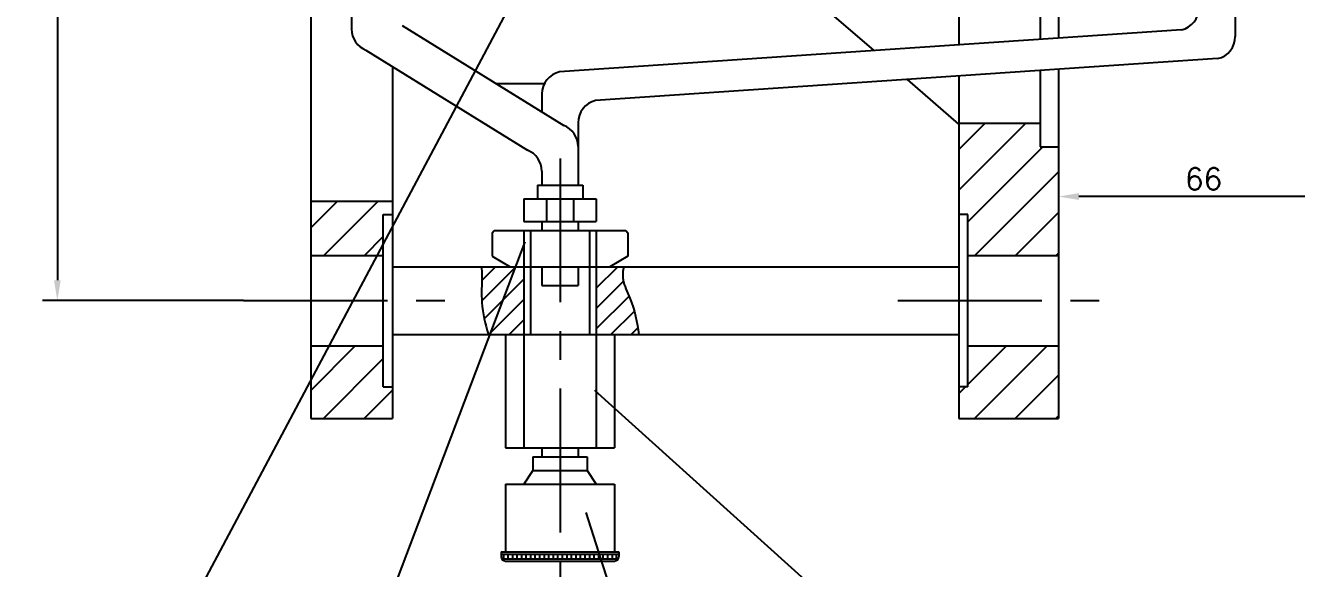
# Model space of a CAD drawing. Extents: x -1044 to 144, y -924 to -84.
# Drawn here: x -734.4 to -453.9, y -630 to -510 of the extents above; entities that cross this region are included whole.
import ezdxf

# ---------------------------------------------------------------- set-up
doc = ezdxf.new("R2010")
doc.units = 0
doc.linetypes.add('CENTER', pattern=[50.8, 31.75, -6.35, 6.35, -6.35])
doc.layers.get('0').update_dxf_attribs({"linetype": 'CONTINUOUS'})
doc.layers.get('DEFPOINTS').update_dxf_attribs({"linetype": 'CONTINUOUS'})
doc.layers.add('SMPEN_THICK', color=7, linetype='CONTINUOUS')
doc.styles.get("Standard").update_dxf_attribs({"font": 'txt.shx', "height": 4.8})
doc.dimstyles.get("Standard").update_dxf_attribs({"dimscale": 5, "dimtxt": 4.5, "dimasz": 5.5, "dimexe": 4.25, "dimexo": 0.625, "dimgap": 2.2, "dimtad": 1, "dimdec": 4, "dimlfac": -1, "dimdsep": 46, "dimlunit": 6, "dimtxsty": 'Standard', "dimcen": 2.5, "dimclrd": 2, "dimclre": 2, "dimclrt": 2, "dimadec": 0, "dimazin": 0, "dimtfac": 1, "dimtdec": 4, "dimtmove": 0, "dimatfit": 3, "dimfxl": 1, "dimtolj": 1, "dimtzin": 0, "dimarcsym": 0})

# ---------------------------------------------------------------- blocks, each defined once
blk = doc.blocks.new('*D4')
at = {"color": 2, "linetype": 'ByBlock', "transparency": 16777216}
for p, q in [((-686.87, -190.79), (-730.61, -190.79)), ((-727.36, -195.29), (-727.36, -566.29)), ((-686.29, -570.79), (-730.61, -570.79))]:
    blk.add_line(p, q, dxfattribs=at)
for points in [[(-728.11, -195.29), (-726.61, -195.29), (-727.36, -190.79)], [(-728.11, -566.29), (-726.61, -566.29), (-727.36, -570.79)]]:
    blk.add_solid(points, dxfattribs=at)
at = {"layer": 'DEFPOINTS', "color": 0, "linetype": 'ByBlock', "transparency": 16777216}
for p in [(-686.87, -190.79), (-727.36, -570.79), (-686.29, -570.79)]:
    blk.add_point(p, dxfattribs=at)
at = {"color": 2, "linetype": 'ByBlock', "transparency": 16777216, "insert": (-731.26, -468.63), "char_height": 4.8, "attachment_point": 5, "rotation": 90}
blk.add_mtext('\\A1;∅380', dxfattribs=at)
blk = doc.blocks.new('*D6')
at = {"color": 2, "linetype": 'ByBlock', "transparency": 16777216}
for p, q in [((-440.43, -511.79), (-440.43, -551.05)), ((-506.43, -536.79), (-506.43, -551.05)), ((-444.93, -547.8), (-501.93, -547.8))]:
    blk.add_line(p, q, dxfattribs=at)
for points in [[(-501.93, -547.05), (-501.93, -548.55), (-506.43, -547.8)], [(-444.93, -547.05), (-444.93, -548.55), (-440.43, -547.8)]]:
    blk.add_solid(points, dxfattribs=at)
at = {"layer": 'DEFPOINTS', "color": 0, "linetype": 'ByBlock', "transparency": 16777216}
for p in [(-440.43, -511.79), (-506.43, -536.79), (-506.43, -547.8)]:
    blk.add_point(p, dxfattribs=at)
at = {"color": 2, "linetype": 'ByBlock', "transparency": 16777216, "insert": (-474.4, -543.9), "char_height": 4.8, "attachment_point": 5}
blk.add_mtext('\\A1;66', dxfattribs=at)

msp = doc.modelspace()

# ---------------------------------------------------------------- hatches: boundary and pattern name
h = msp.add_hatch()
h.set_pattern_fill('ANSI31', color=256, style=0)
edge = h.paths.add_edge_path()
edge.add_spline(control_points=[(-599.05127, -578.29473), (-599.37462, -575.56121), (-600.19671, -571.46451), (-602.82509, -566.49453), (-602.59083, -564.24692), (-602.28379, -563.29473)], knot_values=[9.587051189, 9.587051189, 9.587051189, 9.587051189, 17.885611381, 22.177433915, 25.42804301, 25.42804301, 25.42804301, 25.42804301], degree=3, periodic=0)
edge.add_line((-602.28379, -563.29473), (-608.4307, -563.29473))
edge.add_line((-608.4307, -563.29473), (-608.4307, -578.29473))
edge.add_line((-608.4307, -578.29473), (-599.05127, -578.29473))
edge = h.paths.add_edge_path()
edge.add_line((-626.29157, -563.29473), (-633.75134, -563.29473))
edge.add_spline(control_points=[(-633.75134, -563.29473), (-633.71342, -563.92904), (-633.6154, -566.57398), (-633.99315, -571.69719), (-632.965, -575.95321), (-632.21115, -578.29473)], knot_values=[10.241856926, 10.241856926, 10.241856926, 10.241856926, 12.148402745, 18.17562221, 25.456046053, 25.456046053, 25.456046053, 25.456046053], degree=3, periodic=0)
edge.add_line((-632.21115, -578.29473), (-631.97441, -578.29473))
edge.add_line((-631.97441, -578.29473), (-626.29157, -563.29473))
h.paths.add_polyline_path([(-624.4307, -563.29473), (-626.29157, -563.29473), (-631.97441, -578.29473), (-624.4307, -578.29473)])

# ---------------------------------------------------------------- linework, layer by layer
at = {"color": 1}
for p, q in [((-578.5078, -413.27506), (-707.45186, -656.13078)), ((-624.22199, -557.83204), (-661.16975, -655.35655)), ((-608.79361, -590.59828), (-538.1442, -654.32111)), ((-610.72216, -617.58225), (-598.43186, -656.08476))]:
    msp.add_line(p, q, dxfattribs=at)
at = {"color": 4}
for p, q in [((-671.4307, -436.29473), (-671.4307, -596.79473)), ((-506.4307, -461.79473), (-506.4307, -512.8361)), ((-547.12955, -515.58438), (-606.51384, -464.1031)), ((-510.4307, -469.79473), (-510.4307, -513.10621)), ((-528.4307, -475.48328), (-528.4307, -514.3217)), ((-662.4307, -494.25337), (-662.4307, -510.81886)), ((-467.4307, -498.25337), (-467.4307, -512.4856)), ((-651.25091, -510.01328), (-615.61049, -532.11522)), ((-479.29703, -511.00384), (-616.56437, -520.27311)), ((-659.25091, -515.47577), (-623.61049, -537.57771)), ((-471.29703, -517.35539), (-608.56437, -526.62465)), ((-653.4307, -519.0851), (-653.4307, -596.79473)), ((-528.4307, -521.21346), (-528.4307, -596.79473)), ((-510.4307, -519.99797), (-510.4307, -536.79473)), ((-506.4307, -519.72786), (-506.4307, -596.79473)), ((-619.91098, -522.9232), (-630.43307, -522.9232)), ((-528.4307, -531.79473), (-539.7543, -521.97811)), ((-620.4307, -525.14289), (-620.4307, -529.12603)), ((-612.4307, -531.49444), (-612.4307, -545.29473)), ((-528.63539, -531.61729), (-510.4307, -531.61729)), ((-510.4307, -536.79473), (-506.4307, -536.79473)), ((-620.4307, -542.23462), (-620.4307, -545.29473)), ((-621.4307, -545.29473), (-621.4307, -548.29473)), ((-621.4307, -545.29473), (-611.4307, -545.29473)), ((-611.4307, -545.29473), (-611.4307, -548.29473)), ((-671.4307, -548.79473), (-653.4307, -548.79473)), ((-624.4307, -548.29473), (-608.4307, -548.29473)), ((-624.4307, -548.29473), (-624.4307, -553.29473)), ((-619.4307, -548.29473), (-619.4307, -553.29473)), ((-613.4307, -548.29473), (-613.4307, -553.29473)), ((-608.4307, -548.29473), (-608.4307, -553.29473)), ((-655.4307, -589.79473), (-655.4307, -551.79473)), ((-655.4307, -551.79473), (-653.4307, -551.79473)), ((-526.4307, -551.79473), (-528.4307, -551.79473)), ((-526.4307, -589.79473), (-526.4307, -551.79473)), ((-631.4307, -555.79473), (-630.9307, -555.29473)), ((-630.9307, -555.29473), (-601.9307, -555.29473)), ((-624.4307, -553.29473), (-608.4307, -553.29473)), ((-622.9307, -555.29473), (-622.9307, -563.29473)), ((-620.4307, -553.29473), (-620.4307, -555.29473)), ((-612.4307, -553.29473), (-612.4307, -555.29473)), ((-609.9307, -555.29473), (-609.9307, -563.29473)), ((-601.9307, -555.29473), (-601.4307, -555.79473)), ((-631.4307, -555.79473), (-631.4307, -560.98533)), ((-601.4307, -555.79473), (-601.4307, -560.98533)), ((-671.4307, -560.79473), (-655.4307, -560.79473)), ((-631.4307, -560.98533), (-627.4307, -563.29473)), ((-601.4307, -560.98533), (-605.4307, -563.29473)), ((-526.4307, -560.79473), (-506.4307, -560.79473)), ((-653.4307, -563.29473), (-616.4307, -563.29473)), ((-624.4307, -563.29473), (-624.4307, -578.29473)), ((-620.4307, -563.29473), (-620.4307, -567.47522)), ((-616.4307, -563.29473), (-528.4307, -563.29473)), ((-612.4307, -563.29473), (-612.4307, -567.47522)), ((-608.4307, -563.29473), (-608.4307, -578.29473)), ((-620.4307, -567.47522), (-612.4307, -567.47522)), ((-653.4307, -578.29473), (-616.4307, -578.29473)), ((-628.4307, -578.29473), (-628.4307, -603.29473)), ((-624.4307, -578.29473), (-624.4307, -603.29473)), ((-616.4307, -578.29473), (-528.4307, -578.29473)), ((-608.4307, -578.29473), (-608.4307, -603.29473)), ((-604.4307, -578.29473), (-604.4307, -603.29473)), ((-671.4307, -580.79473), (-655.4307, -580.79473)), ((-526.4307, -580.79473), (-506.4307, -580.79473)), ((-655.4307, -589.79473), (-653.4307, -589.79473)), ((-526.4307, -589.79473), (-528.4307, -589.79473)), ((-671.4307, -596.79473), (-653.4307, -596.79473)), ((-528.4307, -596.79473), (-506.4307, -596.79473)), ((-628.4307, -603.29473), (-604.4307, -603.29473)), ((-622.4307, -605.29473), (-610.4307, -605.29473)), ((-622.4307, -605.29473), (-622.4307, -608.29473)), ((-620.4307, -603.29473), (-620.4307, -605.29473)), ((-612.4307, -603.29473), (-612.4307, -605.29473)), ((-610.4307, -605.29473), (-610.4307, -608.29473)), ((-622.4307, -608.29473), (-624.4307, -611.29473)), ((-622.4307, -608.29473), (-610.4307, -608.29473)), ((-610.4307, -608.29473), (-608.4307, -611.29473)), ((-628.4307, -611.29473), (-604.4307, -611.29473)), ((-628.4307, -611.29473), (-628.4307, -626.29473)), ((-604.4307, -611.29473), (-604.4307, -626.29473)), ((-629.4307, -626.29473), (-603.4307, -626.29473)), ((-629.4307, -626.29473), (-629.4307, -627.29473)), ((-629.4307, -626.79473), (-603.4307, -626.79473)), ((-629.29672, -627.79473), (-603.56467, -627.79473)), ((-628.80702, -627.82489), (-628.80702, -626.79473)), ((-628.4307, -628.29473), (-604.4307, -628.29473)), ((-627.87884, -627.82489), (-627.87884, -626.79473)), ((-626.87884, -627.82489), (-626.87884, -626.79473)), ((-625.87884, -627.82489), (-625.87884, -626.79473)), ((-624.87884, -627.82489), (-624.87884, -626.79473)), ((-623.87884, -627.82489), (-623.87884, -626.79473)), ((-622.87884, -627.82489), (-622.87884, -626.79473)), ((-621.87884, -627.82489), (-621.87884, -626.79473)), ((-620.87884, -627.82489), (-620.87884, -626.79473)), ((-619.87884, -627.82489), (-619.87884, -626.79473)), ((-618.87884, -627.82489), (-618.87884, -626.79473)), ((-617.87884, -627.82489), (-617.87884, -626.79473)), ((-616.87884, -627.82489), (-616.87884, -626.79473)), ((-615.87884, -627.82489), (-615.87884, -626.79473)), ((-614.87884, -627.82489), (-614.87884, -626.79473)), ((-613.87884, -627.82489), (-613.87884, -626.79473)), ((-612.87884, -627.82489), (-612.87884, -626.79473)), ((-611.87884, -627.82489), (-611.87884, -626.79473)), ((-610.87884, -627.82489), (-610.87884, -626.79473)), ((-609.87884, -627.82489), (-609.87884, -626.79473)), ((-608.87884, -627.82489), (-608.87884, -626.79473)), ((-607.87884, -627.82489), (-607.87884, -626.79473)), ((-606.87884, -627.82489), (-606.87884, -626.79473)), ((-605.87884, -627.82489), (-605.87884, -626.79473)), ((-604.87884, -627.82489), (-604.87884, -626.79473)), ((-603.93983, -627.82489), (-603.93983, -626.79473)), ((-603.4307, -626.29473), (-603.4307, -627.29473))]:
    msp.add_line(p, q, dxfattribs=at)
for p, q in [((-528.4307, -537.41096), (-522.63703, -531.61729)), ((-528.4307, -546.39121), (-513.65677, -531.61729)), ((-526.4307, -553.37147), (-509.85396, -536.79473)), ((-524.87371, -560.79473), (-506.4307, -542.35172)), ((-671.4307, -554.68737), (-665.53806, -548.79473)), ((-668.55781, -560.79473), (-656.55781, -548.79473)), ((-515.89345, -560.79473), (-506.4307, -551.33198)), ((-659.57755, -560.79473), (-655.4307, -556.64788)), ((-506.9132, -560.79473), (-506.4307, -560.31224)), ((-671.4307, -590.60839), (-661.61704, -580.79473)), ((-526.4307, -589.29249), (-517.93294, -580.79473)), ((-524.95268, -596.79473), (-508.95268, -580.79473)), ((-668.63678, -596.79473), (-655.4307, -583.58865)), ((-515.97243, -596.79473), (-506.4307, -587.253)), ((-659.65653, -596.79473), (-653.4307, -590.56891)), ((-528.4307, -591.29249), (-526.93294, -589.79473)), ((-506.99217, -596.79473), (-506.4307, -596.23326))]:
    msp.add_line(p, q)
at = {"linetype": 'CENTER'}
for p, q in [((-616.4307, -539.41258), (-616.4307, -634.9735)), ((-686.28628, -570.79473), (-636.36423, -570.79473)), ((-541.86539, -570.79473), (-492.43955, -570.79473))]:
    msp.add_line(p, q, dxfattribs=at)
at = {"color": 4}
for centre, radius, start, end in [((-480.4307, -506.13406), 5, 283.1048376, 0), ((-657.4307, -510.81886), 5, 180, 248.6513737), ((-472.4307, -512.4856), 5, 283.1048376, 0), ((-615.4307, -525.14289), 5, 103.1048376, 180), ((-607.4307, -531.49444), 5, 103.1048376, 180), ((-617.4307, -536.77214), 5, 0, 68.6513737), ((-625.4307, -542.23462), 5, 0, 68.6513737), ((-628.4307, -627.29473), 1, 180, 270), ((-604.4307, -627.29473), 1, 270, 0)]:
    msp.add_arc(centre, radius, start, end, dxfattribs=at)
for points, knots in [([(-633.75134, -563.29473), (-633.71342, -563.92904), (-633.6154, -566.57398), (-633.99315, -571.69719), (-632.965, -575.95321), (-632.21115, -578.29473)], [10.241856926, 10.241856926, 10.241856926, 10.241856926, 12.148402745, 18.17562221, 25.456046053, 25.456046053, 25.456046053, 25.456046053]), ([(-602.28379, -563.29473), (-602.59083, -564.24692), (-602.82509, -566.49453), (-600.19671, -571.46451), (-599.37462, -575.56121), (-599.05127, -578.29473)], [9.587051189, 9.587051189, 9.587051189, 9.587051189, 12.837660285, 17.129482819, 25.42804301, 25.42804301, 25.42804301, 25.42804301])]:
    msp.add_open_spline(points, degree=3, knots=knots)
at = {"layer": 'DEFPOINTS', "color": 0, "linetype": 'ByBlock'}
for p in [(-671.4307, -570.79473), (-671.4307, -596.79473), (-653.4307, -596.79473)]:
    msp.add_point(p, dxfattribs=at)
at = {"layer": 'SMPEN_THICK'}
for p, q in [((-624.4307, -555.29473), (-624.4307, -563.29473)), ((-608.4307, -555.29473), (-608.4307, -563.29473)), ((-622.9307, -563.29473), (-622.9307, -578.29473)), ((-609.9307, -563.29473), (-609.9307, -578.29473))]:
    msp.add_line(p, q, dxfattribs=at)

# ---------------------------------------------------------------- dimensions: what is measured, and where the dimension line sits
dim = msp.add_linear_dim(base=(-727.35878, -570.79473), p1=(-686.86925, -190.79473), p2=(-686.28628, -570.79473), angle=90, text='%%c<>', dimstyle='Standard', override={"dimscale": 1, "dimtxt": 5, "dimasz": 4.5, "dimexe": 3.25, "dimexo": 0, "dimgap": 1.5, "dimtm": 0.115, "dimtfac": 0.66667, "dimatfit": 1, "dimtvp": 5, "dimtzin": 8})
dim.commit()
dim.dimension.update_dxf_attribs({"geometry": '*D4', "text_midpoint": (-727.35878, -468.63236), "dimtype": 160})
dim = msp.add_linear_dim(base=(-506.4307, -547.79602), p1=(-440.4307, -511.79473), p2=(-506.4307, -536.79473), dimstyle='Standard', override={"dimscale": 1, "dimtxt": 5, "dimasz": 4.5, "dimexe": 3.25, "dimexo": 0, "dimgap": 1.5, "dimtm": 0.115, "dimtfac": 0.66667, "dimatfit": 1, "dimtvp": 5, "dimtzin": 8})
dim.commit()
dim.dimension.update_dxf_attribs({"geometry": '*D6', "text_midpoint": (-474.40137, -547.79602), "dimtype": 160})

doc.saveas('drawing.dxf')
